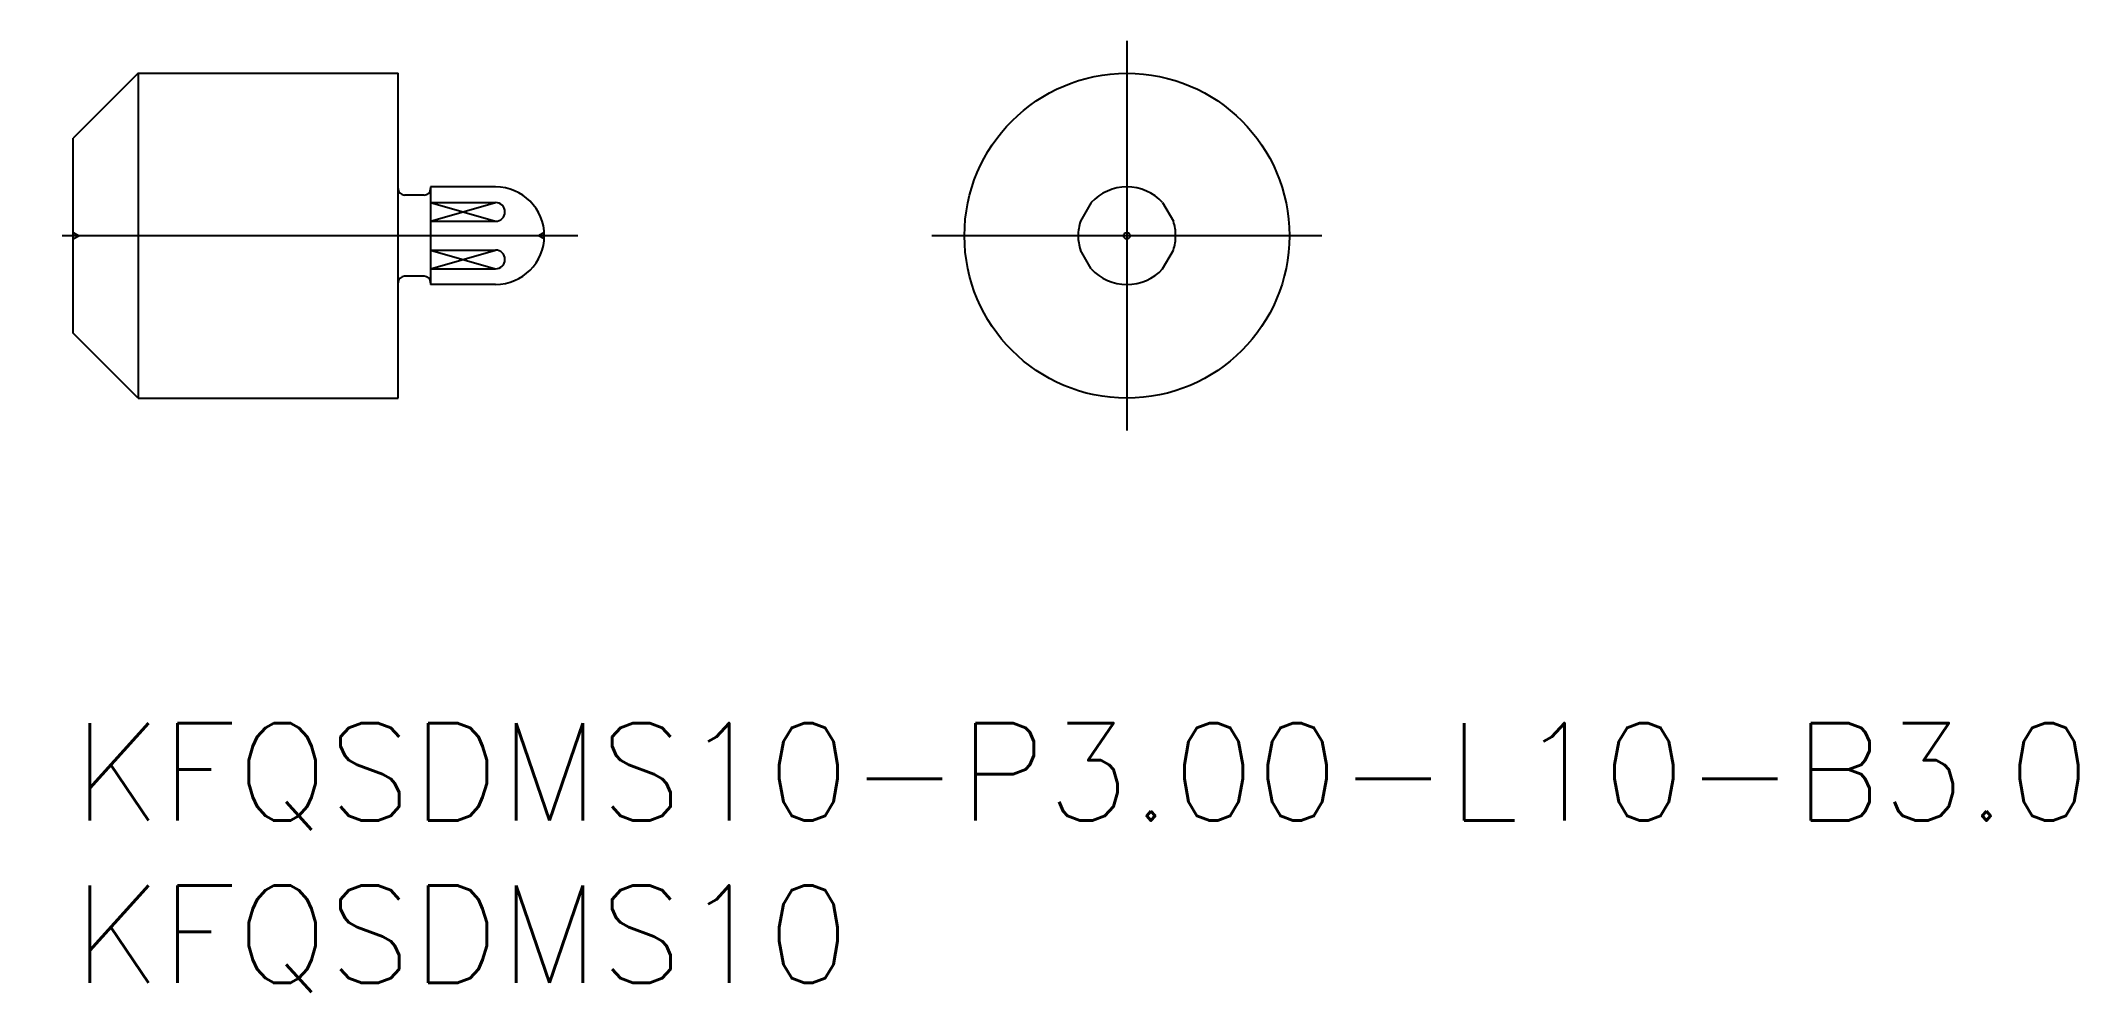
# Model space of a CAD drawing. Extents: x -1 to 61.7, y -8.3 to 21.
import ezdxf

# ---------------------------------------------------------------- set-up
doc = ezdxf.new("R2010")
doc.units = 0
doc.header["$LTSCALE"] = 0.5
doc.linetypes.add('CENTER', pattern=[50.8, 31.75, -6.35, 6.35, -6.35])
doc.linetypes.add('DASHED', pattern=[19.05, 12.7, -6.35])
for name, color, linetype in [('MSM_CENTER', 1, 'CENTER'), ('MSM_CONTINUOUS', 7, 'CONTINUOUS'), ('MSM_DASHED', 4, 'DASHED'), ('MSM_NARROW', 5, 'CONTINUOUS'), ('MSM_PART_NUMBER', 7, 'CONTINUOUS')]:
    doc.layers.add(name, color=color, linetype=linetype)
doc.styles.get("Standard").update_dxf_attribs({"font": 'txt.shx', "height": 3, "bigfont": 'bigfont.shx'})

# ---------------------------------------------------------------- blocks, each defined once
blk = doc.blocks.new('*U11')
at = {"layer": 'MSM_PART_NUMBER'}
blk.add_text('KFQSDMS10-P3.00-L10-B3.0', height=3, dxfattribs=at).set_placement((0, -3))
blk = doc.blocks.new('*U12')
at = {"layer": 'MSM_PART_NUMBER'}
blk.add_text('KFQSDMS10', height=3, dxfattribs=at).set_placement((0, -8))

msp = doc.modelspace()

# ---------------------------------------------------------------- linework, layer by layer
at = {"layer": 'MSM_CENTER'}
for p, q in [((32.432, 21), (32.432, 9)), ((15.534, 15), (-1, 15)), ((38.432, 15), (26.432, 15))]:
    msp.add_line(p, q, dxfattribs=at)
at = {"layer": 'MSM_CONTINUOUS'}
for p, q in [((2, 20), (0, 18)), ((2, 20), (0, 18)), ((2, 20), (10, 20)), ((2, 20), (2, 10)), ((10, 10), (10, 20)), ((0, 12), (0, 18)), ((13, 16.5), (11, 16.5)), ((11, 16.5), (11, 13.5)), ((10.8, 16.25), (10.2, 16.25)), ((11, 16.02), (13, 16.02)), ((31.332, 16.02), (30.999, 15.443)), ((33.532, 16.02), (33.865, 15.443)), ((11, 15.443), (13, 15.443)), ((11, 14.557), (13, 14.557)), ((31.332, 13.98), (30.999, 14.557)), ((33.532, 13.98), (33.865, 14.557)), ((11, 13.98), (13, 13.98)), ((10.8, 13.75), (10.2, 13.75)), ((13, 13.5), (11, 13.5)), ((2, 10), (0, 12)), ((2, 10), (10, 10))]:
    msp.add_line(p, q, dxfattribs=at)
for radius in [5, 0.1]:
    msp.add_circle((32.432, 15), radius, dxfattribs=at)
for centre, radius, start, end in [((10.2, 16.45), 0.2, 180, 270), ((10.8, 16.45), 0.2, 270, 0), ((13, 15), 1.5, 270, 90), ((32.432, 15), 1.5, 42.83343, 137.16657), ((13, 15.731), 0.289, 270, 90), ((32.432, 15), 1.5, 162.83343, 180), ((32.432, 15), 1.5, 0, 17.16657), ((13, 14.269), 0.289, 270, 90), ((32.432, 15), 1.5, 180, 197.16657), ((32.432, 15), 1.5, 342.83343, 0), ((32.432, 15), 1.5, 222.83343, 317.16657), ((10.2, 13.55), 0.2, 90, 180), ((10.8, 13.55), 0.2, 0, 90)]:
    msp.add_arc(centre, radius, start, end, dxfattribs=at)
at = {"layer": 'MSM_DASHED'}
for p, q in [((0, 15.1), (0.173, 15)), ((14.497, 15.1), (14.323, 15)), ((0, 14.9), (0.173, 15)), ((14.497, 14.9), (14.323, 15))]:
    msp.add_line(p, q, dxfattribs=at)
at = {"layer": 'MSM_NARROW'}
for p, q in [((11, 16.02), (13, 15.443)), ((11, 15.443), (13, 16.02)), ((11, 13.98), (13, 14.557)), ((11, 14.557), (13, 13.98))]:
    msp.add_line(p, q, dxfattribs=at)

# ---------------------------------------------------------------- block references
at = {"layer": 'MSM_CONTINUOUS'}
for name in ['*U11', '*U12']:
    msp.add_blockref(name, (0, 0), dxfattribs=at)

doc.saveas('drawing.dxf')
